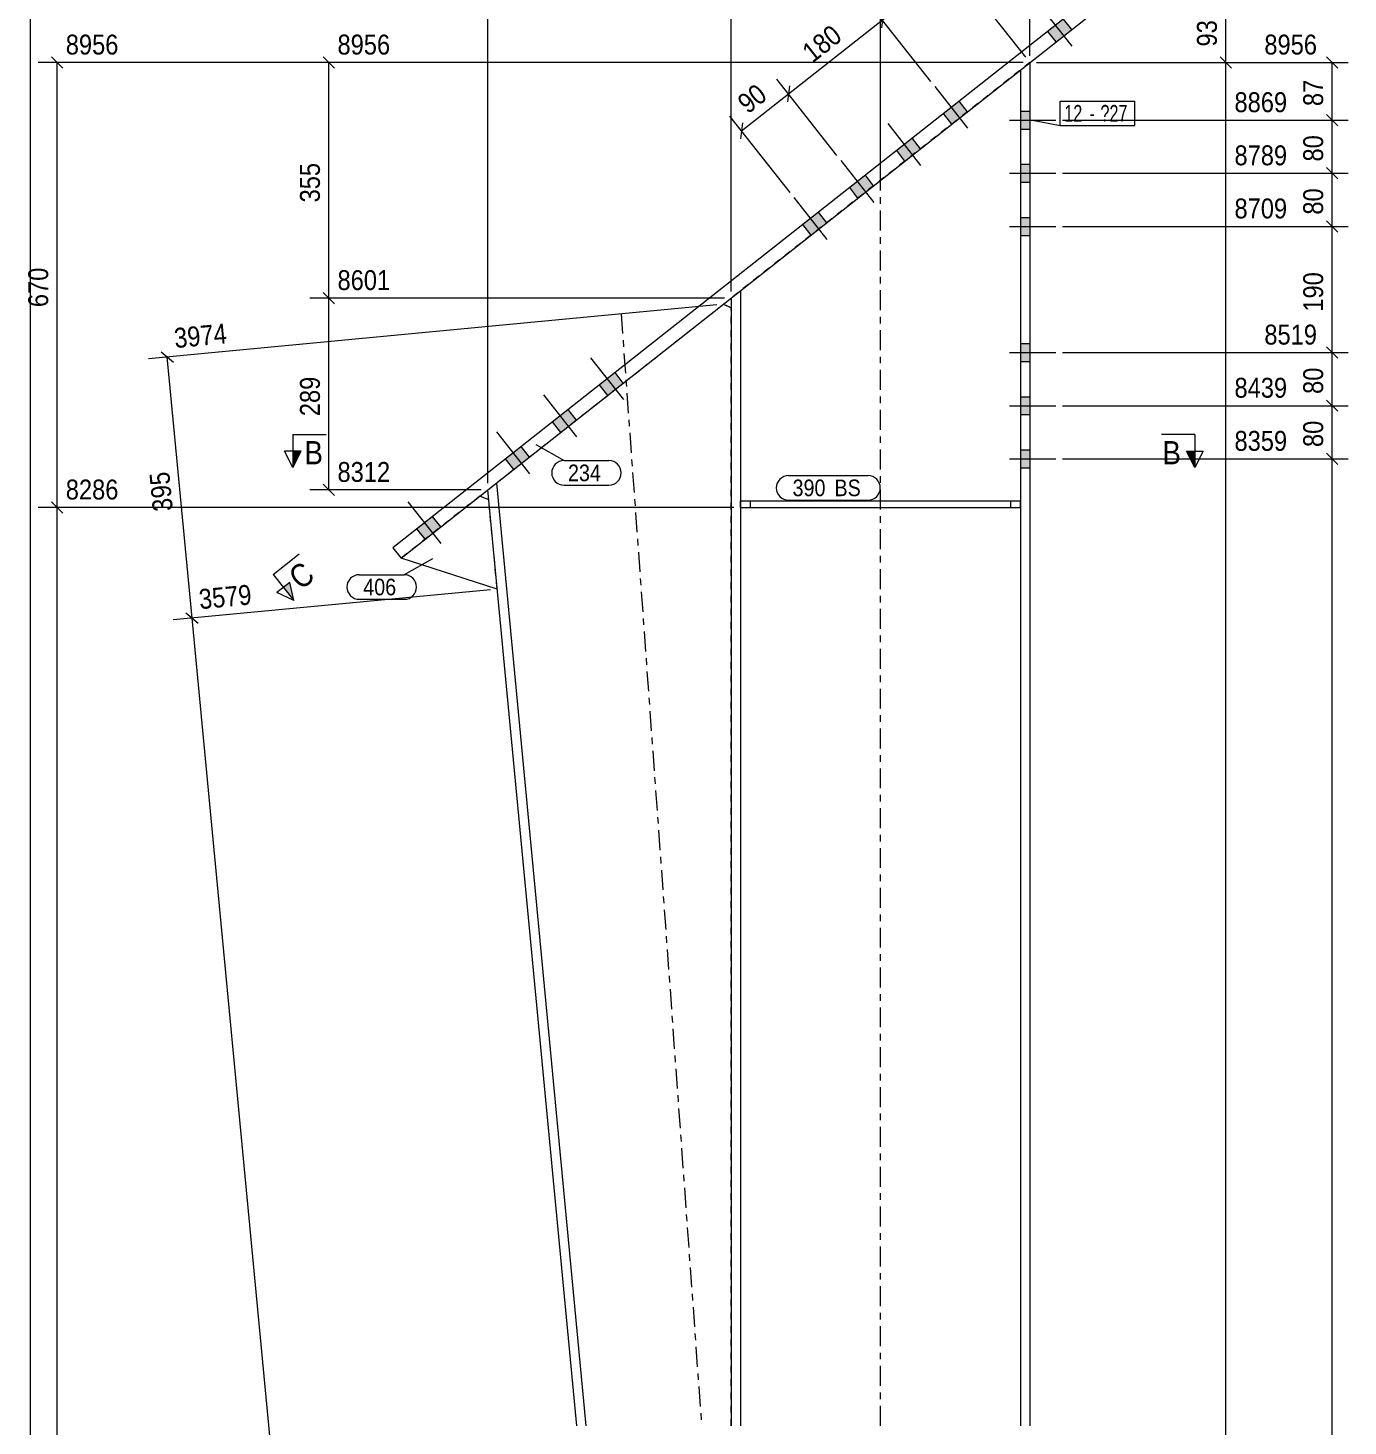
# Model space of a CAD drawing. Header units: millimetres. Extents: x 2 to 579, y 1 to 825.
# Drawn here: x 139 to 337.8, y 507.7 to 718.3 of the extents above; entities that cross this region are included whole.
import ezdxf

# ---------------------------------------------------------------- set-up
doc = ezdxf.new("R2010")
doc.units = ezdxf.units.MM
for name, pattern in [('XKITLINE00', [0]), ('XKITLINE01', [4, 1, -1, 1, -1]), ('XKITLINE03', [6, 3, -1, 1, -1])]:
    doc.linetypes.add(name, pattern=pattern)
for name, color, linetype, lineweight in [('Bolt', 3, 'Continuous', 0), ('BoltMark', 7, 'Continuous', 0), ('Dimensions', 7, 'Continuous', 0), ('Part', 2, 'Continuous', 0), ('PartMark', 7, 'Continuous', 0), ('Section', 6, 'Continuous', 0)]:
    doc.layers.add(name, color=color, linetype=linetype, lineweight=lineweight)
doc.styles.add('ARIAL', font='ARIAL.TTF')
doc.styles.add('ARIAL_NARROW', font='ARIALN.TTF')

# ---------------------------------------------------------------- blocks, each defined once
blk = doc.blocks.new('*A6')
at = {"layer": 'Bolt'}
for points in [[(289.9, 703.06), (288.5, 703.06), (288.5, 705.76), (289.9, 705.76)], [(289.9, 703.06), (288.5, 703.06), (288.5, 705.76), (289.9, 705.76)], [(289.9, 695.06), (288.5, 695.06), (288.5, 697.76), (289.9, 697.76)], [(289.9, 695.06), (288.5, 695.06), (288.5, 697.76), (289.9, 697.76)], [(289.9, 687.06), (288.5, 687.06), (288.5, 689.76), (289.9, 689.76)], [(289.9, 687.06), (288.5, 687.06), (288.5, 689.76), (289.9, 689.76)], [(289.9, 668.06), (288.5, 668.06), (288.5, 670.76), (289.9, 670.76)], [(289.9, 668.06), (288.5, 668.06), (288.5, 670.76), (289.9, 670.76)], [(289.9, 660.06), (288.5, 660.06), (288.5, 662.76), (289.9, 662.76)], [(289.9, 660.06), (288.5, 660.06), (288.5, 662.76), (289.9, 662.76)], [(289.9, 652.06), (288.5, 652.06), (288.5, 654.76), (289.9, 654.76)], [(289.9, 652.06), (288.5, 652.06), (288.5, 654.76), (289.9, 654.76)]]:
    blk.add_hatch(color=3, dxfattribs=at).paths.add_polyline_path(points, flags=17)
at = {"layer": 'Bolt', "color": 3, "linetype": 'XKITLINE00', "lineweight": 0}
for p, q in [((288.5, 705.76), (289.9, 705.76)), ((288.5, 705.76), (289.9, 705.76)), ((286.8, 704.41), (293.8, 704.41)), ((286.8, 704.41), (293.8, 704.41)), ((288.5, 703.06), (289.9, 703.06)), ((288.5, 703.06), (289.9, 703.06)), ((288.5, 697.76), (289.9, 697.76)), ((288.5, 697.76), (289.9, 697.76)), ((286.8, 696.41), (293.8, 696.41)), ((286.8, 696.41), (293.8, 696.41)), ((288.5, 695.06), (289.9, 695.06)), ((288.5, 695.06), (289.9, 695.06)), ((288.5, 689.76), (289.9, 689.76)), ((288.5, 689.76), (289.9, 689.76)), ((286.8, 688.41), (293.8, 688.41)), ((286.8, 688.41), (293.8, 688.41)), ((288.5, 687.06), (289.9, 687.06)), ((288.5, 687.06), (289.9, 687.06)), ((288.5, 670.76), (289.9, 670.76)), ((288.5, 670.76), (289.9, 670.76)), ((286.8, 669.41), (293.8, 669.41)), ((286.8, 669.41), (293.8, 669.41)), ((288.5, 668.06), (289.9, 668.06)), ((288.5, 668.06), (289.9, 668.06)), ((286.8, 661.41), (293.8, 661.41)), ((286.8, 661.41), (293.8, 661.41)), ((288.5, 662.76), (289.9, 662.76)), ((288.5, 662.76), (289.9, 662.76)), ((288.5, 660.06), (289.9, 660.06)), ((288.5, 660.06), (289.9, 660.06)), ((286.8, 653.41), (293.8, 653.41)), ((286.8, 653.41), (293.8, 653.41)), ((288.5, 654.76), (289.9, 654.76)), ((288.5, 654.76), (289.9, 654.76)), ((288.5, 652.06), (289.9, 652.06)), ((288.5, 652.06), (289.9, 652.06))]:
    blk.add_line(p, q, dxfattribs=at)
blk = doc.blocks.new('*A7')
at = {"layer": 'Bolt'}
for points in [[(293.84, 716.2), (292.6, 717.77), (294.96, 719.63), (296.2, 718.06)], [(293.84, 716.2), (292.6, 717.77), (294.96, 719.63), (296.2, 718.06)], [(278.14, 703.82), (276.9, 705.39), (279.25, 707.25), (280.49, 705.68)], [(278.14, 703.82), (276.9, 705.39), (279.25, 707.25), (280.49, 705.68)], [(271.07, 698.25), (269.83, 699.82), (272.19, 701.67), (273.42, 700.1)], [(271.07, 698.25), (269.83, 699.82), (272.19, 701.67), (273.42, 700.1)], [(264, 692.68), (262.76, 694.25), (265.12, 696.1), (266.36, 694.53)], [(264, 692.68), (262.76, 694.25), (265.12, 696.1), (266.36, 694.53)], [(256.93, 687.1), (255.69, 688.67), (258.05, 690.53), (259.29, 688.96)], [(256.93, 687.1), (255.69, 688.67), (258.05, 690.53), (259.29, 688.96)], [(226.31, 662.96), (225.07, 664.53), (227.42, 666.39), (228.66, 664.82)], [(226.31, 662.96), (225.07, 664.53), (227.42, 666.39), (228.66, 664.82)], [(219.24, 657.39), (218, 658.96), (220.36, 660.81), (221.59, 659.24)], [(219.24, 657.39), (218, 658.96), (220.36, 660.81), (221.59, 659.24)], [(212.17, 651.81), (210.93, 653.39), (213.29, 655.24), (214.53, 653.67)], [(212.17, 651.81), (210.93, 653.39), (213.29, 655.24), (214.53, 653.67)], [(198.82, 641.29), (197.58, 642.86), (199.94, 644.72), (201.18, 643.15)], [(198.82, 641.29), (197.58, 642.86), (199.94, 644.72), (201.18, 643.15)]]:
    blk.add_hatch(color=3, dxfattribs=at).paths.add_polyline_path(points, flags=17)
at = {"layer": 'Bolt', "color": 3, "linetype": 'XKITLINE00', "lineweight": 0}
for p, q in [((296.26, 715.56), (291.31, 721.84)), ((296.26, 715.56), (291.31, 721.84)), ((296.2, 718.06), (294.96, 719.63)), ((296.2, 718.06), (294.96, 719.63)), ((293.84, 716.2), (292.6, 717.77)), ((293.84, 716.2), (292.6, 717.77)), ((280.55, 703.18), (275.6, 709.46)), ((280.55, 703.18), (275.6, 709.46)), ((278.14, 703.82), (276.9, 705.39)), ((278.14, 703.82), (276.9, 705.39)), ((280.49, 705.68), (279.25, 707.25)), ((280.49, 705.68), (279.25, 707.25)), ((273.48, 697.6), (268.53, 703.89)), ((273.48, 697.6), (268.53, 703.89)), ((273.42, 700.1), (272.19, 701.67)), ((273.42, 700.1), (272.19, 701.67)), ((271.07, 698.25), (269.83, 699.82)), ((271.07, 698.25), (269.83, 699.82)), ((266.42, 692.03), (261.46, 698.32)), ((266.42, 692.03), (261.46, 698.32)), ((266.36, 694.53), (265.12, 696.1)), ((266.36, 694.53), (265.12, 696.1)), ((259.35, 686.46), (254.4, 692.74)), ((259.35, 686.46), (254.4, 692.74)), ((264, 692.68), (262.76, 694.25)), ((264, 692.68), (262.76, 694.25)), ((256.93, 687.1), (255.69, 688.67)), ((256.93, 687.1), (255.69, 688.67)), ((259.29, 688.96), (258.05, 690.53)), ((259.29, 688.96), (258.05, 690.53)), ((228.72, 662.32), (223.77, 668.6)), ((228.72, 662.32), (223.77, 668.6)), ((228.66, 664.82), (227.42, 666.39)), ((228.66, 664.82), (227.42, 666.39)), ((226.31, 662.96), (225.07, 664.53)), ((226.31, 662.96), (225.07, 664.53)), ((221.65, 656.74), (216.7, 663.03)), ((221.65, 656.74), (216.7, 663.03)), ((221.59, 659.24), (220.36, 660.81)), ((221.59, 659.24), (220.36, 660.81)), ((214.59, 651.17), (209.63, 657.46)), ((214.59, 651.17), (209.63, 657.46)), ((219.24, 657.39), (218, 658.96)), ((219.24, 657.39), (218, 658.96)), ((214.53, 653.67), (213.29, 655.24)), ((214.53, 653.67), (213.29, 655.24)), ((212.17, 651.81), (210.93, 653.39)), ((212.17, 651.81), (210.93, 653.39)), ((201.24, 640.65), (196.28, 646.93)), ((201.24, 640.65), (196.28, 646.93)), ((201.18, 643.15), (199.94, 644.72)), ((201.18, 643.15), (199.94, 644.72)), ((198.82, 641.29), (197.58, 642.86)), ((198.82, 641.29), (197.58, 642.86))]:
    blk.add_line(p, q, dxfattribs=at)
blk = doc.blocks.new('*A11')
at = {"layer": 'Part', "color": 7, "linetype": 'XKITLINE01', "lineweight": 0}
blk.add_line((289.9, 713.09), (244.9, 677.62), dxfattribs=at)
at = {"layer": 'Part', "color": 2, "linetype": 'XKITLINE00', "lineweight": 0}
for p, q in [((288.5, 711.99), (288.5, 507.79)), ((289.9, 713.09), (289.9, 507.79)), ((246.3, 678.72), (246.3, 507.79)), ((244.9, 677.62), (244.9, 507.79))]:
    blk.add_line(p, q, dxfattribs=at)
at = {"layer": 'Part', "color": 7, "linetype": 'XKITLINE03', "lineweight": 0}
blk.add_line((267.4, 507.79), (267.4, 705.36), dxfattribs=at)
blk = doc.blocks.new('*A12')
at = {"layer": 'Part', "color": 2, "linetype": 'XKITLINE00', "lineweight": 0}
for p, q in [((298.42, 722.36), (193.97, 640.01)), ((299.66, 720.79), (298.42, 722.36)), ((195.21, 638.44), (299.66, 720.79)), ((193.97, 640.01), (195.21, 638.44))]:
    blk.add_line(p, q, dxfattribs=at)
blk = doc.blocks.new('*A15')
at = {"layer": 'Part', "color": 7, "linetype": 'XKITLINE01', "lineweight": 0}
for p, q in [((207.07, 647.8), (195.21, 638.44)), ((209.67, 633.79), (208.39, 647.23))]:
    blk.add_line(p, q, dxfattribs=at)
at = {"layer": 'Part', "color": 2, "linetype": 'XKITLINE00', "lineweight": 0}
for p, q in [((208.39, 647.23), (207.07, 647.8)), ((209.67, 633.79), (195.21, 638.44))]:
    blk.add_line(p, q, dxfattribs=at)
blk = doc.blocks.new('*A16')
at = {"layer": 'Part', "color": 7, "linetype": 'XKITLINE01', "lineweight": 0}
for p, q in [((208.25, 648.73), (243.74, 676.7)), ((243.74, 676.7), (244.9, 676.15)), ((244.9, 507.79), (244.9, 676.15)), ((244.9, 676.15), (244.9, 676.15)), ((244.9, 507.79), (244.9, 676.15)), ((244.9, 676.15), (244.9, 676.15))]:
    blk.add_line(p, q, dxfattribs=at)
at = {"layer": 'Part', "color": 2, "linetype": 'XKITLINE00', "lineweight": 0}
for p, q in [((243.74, 676.7), (244.9, 676.15)), ((221.64, 507.79), (208.25, 648.73)), ((209.56, 649.76), (223.04, 507.79))]:
    blk.add_line(p, q, dxfattribs=at)
at = {"layer": 'Part', "color": 7, "linetype": 'XKITLINE03', "lineweight": 0}
blk.add_line((228.33, 675.26), (240.45, 507.79), dxfattribs=at)
blk = doc.blocks.new('*A20')
at = {"layer": 'Part', "color": 7, "linetype": 'XKITLINE01', "lineweight": 0}
for p, q in [((246.3, 647.08), (288.5, 647.08)), ((246.3, 646.08), (246.3, 647.08)), ((247.8, 646.08), (247.8, 647.08)), ((287, 646.08), (287, 647.08)), ((288.5, 646.08), (288.5, 647.08)), ((246.3, 646.08), (288.5, 646.08))]:
    blk.add_line(p, q, dxfattribs=at)
blk = doc.blocks.new('*A21')
at = {"layer": 'Part', "color": 2, "linetype": 'XKITLINE00', "lineweight": 0}
for p, q in [((246.3, 647.08), (288.5, 647.08)), ((246.3, 646.08), (288.5, 646.08))]:
    blk.add_line(p, q, dxfattribs=at)
at = {"layer": 'Part', "color": 7, "linetype": 'XKITLINE01', "lineweight": 0}
for p, q in [((246.3, 646.08), (246.3, 647.08)), ((247.8, 646.08), (247.8, 647.08)), ((287, 646.08), (287, 647.08)), ((288.5, 647.08), (288.5, 646.08))]:
    blk.add_line(p, q, dxfattribs=at)
blk = doc.blocks.new('*A65')
at = {"layer": 'Dimensions', "color": 7, "linetype": 'XKITLINE00', "lineweight": 0}
for p, q in [((289.28, 713.88), (276.5, 730.09)), ((278.4, 729.05), (278.12, 726.66)), ((267.68, 719.51), (278.26, 727.86)), ((274.98, 710.24), (265.91, 721.75)), ((267.82, 720.7), (267.53, 718.32))]:
    blk.add_line(p, q, dxfattribs=at)
at = {"layer": 'Dimensions', "color": 3}
for p in [(278.26, 727.86), (267.68, 719.51)]:
    blk.add_point(p, dxfattribs=at)
at = {"layer": 'Dimensions', "color": 3, "style": 'ARIAL', "width": 0.85}
blk.add_text('135', height=3, rotation=38.2507, dxfattribs=at).set_placement((269.51, 722.68))
blk = doc.blocks.new('*A66')
at = {"layer": 'Dimensions', "color": 7, "linetype": 'XKITLINE00', "lineweight": 0}
for p, q in [((290.69, 722.63), (281.62, 734.13)), ((283.52, 733.08), (283.24, 730.7)), ((278.26, 727.86), (283.38, 731.89)), ((289.28, 713.88), (276.5, 730.09)), ((278.4, 729.05), (278.12, 726.66))]:
    blk.add_line(p, q, dxfattribs=at)
at = {"layer": 'Dimensions', "color": 3}
for p in [(283.38, 731.89), (278.26, 727.86)]:
    blk.add_point(p, dxfattribs=at)
at = {"layer": 'Dimensions', "color": 3, "style": 'ARIAL', "width": 0.85}
blk.add_text('65', height=3, rotation=38.2507, dxfattribs=at).set_placement((278.24, 729.56))
blk = doc.blocks.new('*A67')
at = {"layer": 'Dimensions', "color": 7, "linetype": 'XKITLINE00', "lineweight": 0}
for p, q in [((208.25, 649.73), (208.25, 737.47)), ((244.9, 678.62), (244.9, 737.47)), ((209.1, 735.47), (207.4, 733.77)), ((245.75, 735.47), (244.05, 733.77)), ((208.25, 734.62), (244.9, 734.62))]:
    blk.add_line(p, q, dxfattribs=at)
at = {"layer": 'Dimensions', "color": 3}
for p in [(208.25, 734.62), (244.9, 734.62)]:
    blk.add_point(p, dxfattribs=at)
at = {"layer": 'Dimensions', "color": 3, "style": 'ARIAL', "width": 0.85}
blk.add_text('366', height=3, dxfattribs=at).set_placement((223.24, 735.97))
blk = doc.blocks.new('*A68')
at = {"layer": 'Dimensions', "color": 7, "linetype": 'XKITLINE00', "lineweight": 0}
for p, q in [((244.9, 678.62), (244.9, 737.47)), ((267.4, 696.36), (267.4, 737.47)), ((245.75, 735.47), (244.05, 733.77)), ((268.25, 735.47), (266.55, 733.77)), ((244.9, 734.62), (267.4, 734.62))]:
    blk.add_line(p, q, dxfattribs=at)
at = {"layer": 'Dimensions', "color": 3}
for p in [(244.9, 734.62), (267.4, 734.62)]:
    blk.add_point(p, dxfattribs=at)
at = {"layer": 'Dimensions', "color": 3, "style": 'ARIAL', "width": 0.85}
blk.add_text('225', height=3, dxfattribs=at).set_placement((252.81, 735.97))
blk = doc.blocks.new('*A69')
at = {"layer": 'Dimensions', "color": 7, "linetype": 'XKITLINE00', "lineweight": 0}
for p, q in [((267.4, 696.36), (267.4, 737.47)), ((289.9, 714.09), (289.9, 737.47)), ((268.25, 735.47), (266.55, 733.77)), ((290.75, 735.47), (289.05, 733.77)), ((267.4, 734.62), (289.9, 734.62))]:
    blk.add_line(p, q, dxfattribs=at)
at = {"layer": 'Dimensions', "color": 3}
for p in [(267.4, 734.62), (289.9, 734.62)]:
    blk.add_point(p, dxfattribs=at)
at = {"layer": 'Dimensions', "color": 3, "style": 'ARIAL', "width": 0.85}
blk.add_text('225', height=3, dxfattribs=at).set_placement((275.31, 735.97))
blk = doc.blocks.new('*A70')
at = {"layer": 'Dimensions', "color": 7, "linetype": 'XKITLINE00', "lineweight": 0}
blk.add_line((139.4, 85.7), (139.4, 722.36), dxfattribs=at)
blk = doc.blocks.new('*A72')
at = {"layer": 'Dimensions', "color": 7, "linetype": 'XKITLINE00', "lineweight": 0}
for p, q in [((318.55, 713.94), (320.25, 712.24)), ((290.9, 713.09), (321.8, 713.09)), ((319.4, 87.7), (319.4, 713.09))]:
    blk.add_line(p, q, dxfattribs=at)
at = {"layer": 'Dimensions', "color": 3}
blk.add_point((319.4, 713.09), dxfattribs=at)
blk = doc.blocks.new('*A73')
at = {"layer": 'Dimensions', "color": 7, "linetype": 'XKITLINE00', "lineweight": 0}
for p, q in [((299.42, 722.36), (321.8, 722.36)), ((318.55, 723.2), (320.25, 721.51)), ((319.4, 713.09), (319.4, 722.36)), ((318.55, 713.94), (320.25, 712.24)), ((290.9, 713.09), (321.8, 713.09))]:
    blk.add_line(p, q, dxfattribs=at)
at = {"layer": 'Dimensions', "color": 3}
for p in [(319.4, 722.36), (319.4, 713.09)]:
    blk.add_point(p, dxfattribs=at)
at = {"layer": 'Dimensions', "color": 3, "style": 'ARIAL', "width": 0.85}
blk.add_text('93', height=3, rotation=90.0002, dxfattribs=at).set_placement((318.05, 715.5))
blk = doc.blocks.new('*A75')
at = {"layer": 'Dimensions', "color": 7, "linetype": 'XKITLINE00', "lineweight": 0}
for p, q in [((142.55, 646.93), (144.25, 645.23)), ((245.3, 646.08), (140.55, 646.08)), ((143.4, 341.3), (143.4, 646.08)), ((245.3, 341.3), (140.55, 341.3)), ((142.55, 342.15), (144.25, 340.45))]:
    blk.add_line(p, q, dxfattribs=at)
at = {"layer": 'Dimensions', "color": 3}
for p in [(143.4, 646.08), (143.4, 341.3)]:
    blk.add_point(p, dxfattribs=at)
at = {"layer": 'Dimensions', "color": 3, "style": 'ARIAL', "width": 0.85}
blk.add_text('8286', height=3, dxfattribs=at).set_placement((144.7, 647.28))
blk.add_text('3695', height=3, rotation=90.0002, dxfattribs=at).set_placement((142.05, 489.24))
blk = doc.blocks.new('*A76')
at = {"layer": 'Dimensions', "color": 7, "linetype": 'XKITLINE00', "lineweight": 0}
for p, q in [((142.55, 713.94), (144.25, 712.24)), ((288.9, 713.09), (140.55, 713.09)), ((143.4, 646.08), (143.4, 713.09)), ((142.55, 646.93), (144.25, 645.23)), ((245.3, 646.08), (140.55, 646.08))]:
    blk.add_line(p, q, dxfattribs=at)
at = {"layer": 'Dimensions', "color": 3}
for p in [(143.4, 713.09), (143.4, 646.08)]:
    blk.add_point(p, dxfattribs=at)
at = {"layer": 'Dimensions', "color": 3, "style": 'ARIAL', "width": 0.85}
blk.add_text('8956', height=3, dxfattribs=at).set_placement((144.7, 714.29))
blk.add_text('670', height=3, rotation=90.0002, dxfattribs=at).set_placement((142.05, 676.25))
blk = doc.blocks.new('*A77')
at = {"layer": 'Dimensions', "color": 7, "linetype": 'XKITLINE00', "lineweight": 0}
for p, q in [((294.8, 653.41), (337.8, 653.41)), ((334.55, 654.26), (336.25, 652.56)), ((335.4, 87.7), (335.4, 653.41))]:
    blk.add_line(p, q, dxfattribs=at)
at = {"layer": 'Dimensions', "color": 3}
blk.add_point((335.4, 653.41), dxfattribs=at)
at = {"layer": 'Dimensions', "color": 3, "style": 'ARIAL', "width": 0.85}
blk.add_text('8359', height=3, dxfattribs=at).set_placement((320.7, 654.61))
blk = doc.blocks.new('*A78')
at = {"layer": 'Dimensions', "color": 7, "linetype": 'XKITLINE00', "lineweight": 0}
for p, q in [((294.8, 661.41), (337.8, 661.41)), ((334.55, 662.26), (336.25, 660.56)), ((335.4, 653.41), (335.4, 661.41)), ((294.8, 653.41), (337.8, 653.41)), ((334.55, 654.26), (336.25, 652.56))]:
    blk.add_line(p, q, dxfattribs=at)
at = {"layer": 'Dimensions', "color": 3}
for p in [(335.4, 661.41), (335.4, 653.41)]:
    blk.add_point(p, dxfattribs=at)
at = {"layer": 'Dimensions', "color": 3, "style": 'ARIAL', "width": 0.85}
blk.add_text('8439', height=3, dxfattribs=at).set_placement((320.7, 662.61))
blk.add_text('80', height=3, rotation=90.0002, dxfattribs=at).set_placement((334.05, 655.18))
blk = doc.blocks.new('*A79')
at = {"layer": 'Dimensions', "color": 7, "linetype": 'XKITLINE00', "lineweight": 0}
for p, q in [((334.55, 670.26), (336.25, 668.56)), ((294.8, 669.41), (337.8, 669.41)), ((335.4, 661.41), (335.4, 669.41)), ((294.8, 661.41), (337.8, 661.41)), ((334.55, 662.26), (336.25, 660.56))]:
    blk.add_line(p, q, dxfattribs=at)
at = {"layer": 'Dimensions', "color": 3}
for p in [(335.4, 669.41), (335.4, 661.41)]:
    blk.add_point(p, dxfattribs=at)
at = {"layer": 'Dimensions', "color": 3, "style": 'ARIAL', "width": 0.85}
blk.add_text('8519', height=3, dxfattribs=at).set_placement((325.2, 670.61))
blk.add_text('80', height=3, rotation=90.0002, dxfattribs=at).set_placement((334.05, 663.18))
blk = doc.blocks.new('*A80')
at = {"layer": 'Dimensions', "color": 7, "linetype": 'XKITLINE00', "lineweight": 0}
for p, q in [((334.55, 689.26), (336.25, 687.56)), ((294.8, 688.41), (337.8, 688.41)), ((335.4, 669.41), (335.4, 688.41)), ((334.55, 670.26), (336.25, 668.56)), ((294.8, 669.41), (337.8, 669.41))]:
    blk.add_line(p, q, dxfattribs=at)
at = {"layer": 'Dimensions', "color": 3}
for p in [(335.4, 688.41), (335.4, 669.41)]:
    blk.add_point(p, dxfattribs=at)
at = {"layer": 'Dimensions', "color": 3, "style": 'ARIAL', "width": 0.85}
blk.add_text('8709', height=3, dxfattribs=at).set_placement((320.7, 689.61))
blk.add_text('190', height=3, rotation=90.0002, dxfattribs=at).set_placement((334.05, 675.57))
blk = doc.blocks.new('*A81')
at = {"layer": 'Dimensions', "color": 7, "linetype": 'XKITLINE00', "lineweight": 0}
for p, q in [((334.55, 697.26), (336.25, 695.56)), ((294.8, 696.41), (337.8, 696.41)), ((335.4, 688.41), (335.4, 696.41)), ((334.55, 689.26), (336.25, 687.56)), ((294.8, 688.41), (337.8, 688.41))]:
    blk.add_line(p, q, dxfattribs=at)
at = {"layer": 'Dimensions', "color": 3}
for p in [(335.4, 696.41), (335.4, 688.41)]:
    blk.add_point(p, dxfattribs=at)
at = {"layer": 'Dimensions', "color": 3, "style": 'ARIAL', "width": 0.85}
blk.add_text('8789', height=3, dxfattribs=at).set_placement((320.7, 697.61))
blk.add_text('80', height=3, rotation=90.0002, dxfattribs=at).set_placement((334.05, 690.18))
blk = doc.blocks.new('*A82')
at = {"layer": 'Dimensions', "color": 7, "linetype": 'XKITLINE00', "lineweight": 0}
for p, q in [((294.8, 704.41), (337.8, 704.41)), ((334.55, 705.26), (336.25, 703.56)), ((335.4, 696.41), (335.4, 704.41)), ((334.55, 697.26), (336.25, 695.56)), ((294.8, 696.41), (337.8, 696.41))]:
    blk.add_line(p, q, dxfattribs=at)
at = {"layer": 'Dimensions', "color": 3}
for p in [(335.4, 704.41), (335.4, 696.41)]:
    blk.add_point(p, dxfattribs=at)
at = {"layer": 'Dimensions', "color": 3, "style": 'ARIAL', "width": 0.85}
blk.add_text('8869', height=3, dxfattribs=at).set_placement((320.7, 705.61))
blk.add_text('80', height=3, rotation=90.0002, dxfattribs=at).set_placement((334.05, 698.18))
blk = doc.blocks.new('*A83')
at = {"layer": 'Dimensions', "color": 7, "linetype": 'XKITLINE00', "lineweight": 0}
for p, q in [((334.55, 713.94), (336.25, 712.24)), ((290.9, 713.09), (337.8, 713.09)), ((335.4, 704.41), (335.4, 713.09)), ((294.8, 704.41), (337.8, 704.41)), ((334.55, 705.26), (336.25, 703.56))]:
    blk.add_line(p, q, dxfattribs=at)
at = {"layer": 'Dimensions', "color": 3}
for p in [(335.4, 713.09), (335.4, 704.41)]:
    blk.add_point(p, dxfattribs=at)
at = {"layer": 'Dimensions', "color": 3, "style": 'ARIAL', "width": 0.85}
blk.add_text('8956', height=3, dxfattribs=at).set_placement((325.2, 714.29))
blk.add_text('87', height=3, rotation=90.0002, dxfattribs=at).set_placement((334.05, 706.53))
blk = doc.blocks.new('*A84')
at = {"layer": 'Dimensions', "color": 7, "linetype": 'XKITLINE00', "lineweight": 0}
for p, q in [((208.68, 633.7), (160.88, 629.16)), ((162.8, 630.2), (164.65, 628.67)), ((191.47, 337.22), (163.72, 629.43)), ((190.79, 344.41), (191.47, 337.22)), ((242.51, 342.07), (188.63, 336.96)), ((242.51, 342.07), (189.08, 337)), ((190.74, 339.67), (191.47, 337.22)), ((191.73, 339.76), (191.47, 337.22)), ((190.55, 337.99), (192.4, 336.46))]:
    blk.add_line(p, q, dxfattribs=at)
at = {"layer": 'Dimensions', "color": 3}
for p in [(163.72, 629.43), (191.47, 337.22)]:
    blk.add_point(p, dxfattribs=at)
at = {"layer": 'Dimensions', "color": 7}
blk.add_point((191.47, 337.22), dxfattribs=at)
at = {"layer": 'Dimensions', "color": 3, "style": 'ARIAL', "width": 0.85}
for s, rotation, p in [('3579', 5.4259, (164.9, 630.75)), ('3579', 95.4261, (176.67, 478.77)), ('RD', -84.5743, (191.98, 344.53))]:
    blk.add_text(s, height=3, rotation=rotation, dxfattribs=at).set_placement(p)
blk = doc.blocks.new('*A85')
at = {"layer": 'Dimensions', "color": 7, "linetype": 'XKITLINE00', "lineweight": 0}
for p, q in [((242.74, 676.61), (157.15, 668.48)), ((159.06, 669.51), (160.91, 667.98)), ((163.72, 629.43), (159.99, 668.75)), ((208.68, 633.7), (160.88, 629.16)), ((162.8, 630.2), (164.65, 628.67))]:
    blk.add_line(p, q, dxfattribs=at)
at = {"layer": 'Dimensions', "color": 3}
for p in [(159.99, 668.75), (163.72, 629.43)]:
    blk.add_point(p, dxfattribs=at)
at = {"layer": 'Dimensions', "color": 3, "style": 'ARIAL', "width": 0.85}
for s, rotation, p in [('3974', 5.4259, (161.17, 670.07)), ('395', 95.4261, (160.83, 645.64))]:
    blk.add_text(s, height=3, rotation=rotation, dxfattribs=at).set_placement(p)
blk = doc.blocks.new('*A88')
at = {"layer": 'BoltMark', "color": 7, "linetype": 'XKITLINE00', "lineweight": 0}
for p, q in [((294.47, 707.29), (305.68, 707.29)), ((294.47, 703.59), (294.47, 707.29)), ((305.68, 703.59), (305.68, 707.29)), ((290.3, 704.41), (294.47, 703.59)), ((294.47, 703.59), (305.68, 703.59))]:
    blk.add_line(p, q, dxfattribs=at)
at = {"layer": 'BoltMark', "color": 3, "style": 'ARIAL_NARROW', "width": 0.85}
for s, p in [('12', (295.07, 704.19)), ('?27', (300.52, 704.19)), ('-', (298.86, 704.19))]:
    blk.add_text(s, height=2.5, dxfattribs=at).set_placement(p)
blk = doc.blocks.new('*A91')
at = {"layer": 'PartMark', "color": 7, "linetype": 'XKITLINE00', "lineweight": 0}
for p, q in [((199.91, 638.35), (195.67, 635.95)), ((188.9, 635.95), (195.67, 635.95)), ((188.9, 632.25), (195.67, 632.25))]:
    blk.add_line(p, q, dxfattribs=at)
for centre, start, end in [((188.9, 634.1), 90, 270), ((195.67, 634.1), 270, 90)]:
    blk.add_arc(centre, 1.85, start, end, dxfattribs=at)
at = {"layer": 'PartMark', "color": 3, "style": 'ARIAL', "width": 0.85}
blk.add_text('406', height=2.5, dxfattribs=at).set_placement((189.5, 632.85))
blk = doc.blocks.new('*A92')
at = {"layer": 'PartMark', "color": 7, "linetype": 'XKITLINE00', "lineweight": 0}
for p, q in [((215.49, 655.54), (219.73, 653.14)), ((219.73, 653.14), (226.5, 653.14)), ((219.73, 649.44), (226.5, 649.44))]:
    blk.add_line(p, q, dxfattribs=at)
for centre, start, end in [((219.73, 651.29), 90, 270), ((226.5, 651.29), 270, 90)]:
    blk.add_arc(centre, 1.85, start, end, dxfattribs=at)
at = {"layer": 'PartMark', "color": 3, "style": 'ARIAL', "width": 0.85}
blk.add_text('234', height=2.5, dxfattribs=at).set_placement((220.33, 650.04))
blk = doc.blocks.new('*A94')
at = {"layer": 'PartMark', "color": 7, "linetype": 'XKITLINE00', "lineweight": 0}
for p, q in [((253.55, 650.88), (265.51, 650.88)), ((253.55, 647.18), (265.51, 647.18))]:
    blk.add_line(p, q, dxfattribs=at)
for centre, start, end in [((253.55, 649.03), 90, 270), ((265.51, 649.03), 270, 90)]:
    blk.add_arc(centre, 1.85, start, end, dxfattribs=at)
at = {"layer": 'PartMark', "color": 3, "style": 'ARIAL', "width": 0.85}
for s, p in [('390', (254.15, 647.78)), ('BS', (260.46, 647.78))]:
    blk.add_text(s, height=2.5, dxfattribs=at).set_placement(p)
blk = doc.blocks.new('*A97')
at = {"layer": 'Section'}
for points in [[(180.16, 654.58), (178.91, 652.08), (178.91, 654.58)], [(314.72, 654.58), (314.72, 652.08), (313.47, 654.58)]]:
    blk.add_hatch(color=3, dxfattribs=at).paths.add_polyline_path(points, flags=17)
at = {"layer": 'Section', "color": 1, "linetype": 'XKITLINE00', "lineweight": 0}
for p, q in [((178.91, 657.08), (183.91, 657.08)), ((178.91, 657.08), (178.91, 652.08)), ((314.72, 657.08), (309.72, 657.08)), ((314.72, 657.08), (314.72, 652.08))]:
    blk.add_line(p, q, dxfattribs=at)
at = {"layer": 'Section', "color": 3, "linetype": 'XKITLINE00', "lineweight": 0}
for p, q in [((178.91, 652.08), (177.66, 654.58)), ((180.16, 654.58), (177.66, 654.58)), ((178.91, 652.08), (180.16, 654.58)), ((313.47, 654.58), (315.97, 654.58)), ((314.72, 652.08), (313.47, 654.58)), ((315.97, 654.58), (314.72, 652.08))]:
    blk.add_line(p, q, dxfattribs=at)
at = {"layer": 'Section', "color": 7, "style": 'ARIAL', "width": 0.85}
for p in [(180.66, 652.58), (309.86, 652.58)]:
    blk.add_text('B', height=3.5, dxfattribs=at).set_placement(p)
blk = doc.blocks.new('*A98')
at = {"layer": 'Section'}
for points in [[(306.86, 736.01), (308.41, 734.05), (305.88, 735.24)], [(178.46, 634.79), (179.03, 632.06), (177.48, 634.02)]]:
    blk.add_hatch(color=3, dxfattribs=at).paths.add_polyline_path(points, flags=17)
at = {"layer": 'Section', "color": 1, "linetype": 'XKITLINE00', "lineweight": 0}
for p, q in [((305.31, 737.98), (301.39, 734.88)), ((305.31, 737.98), (308.41, 734.05)), ((175.93, 635.98), (179.86, 639.08)), ((175.93, 635.98), (179.03, 632.06))]:
    blk.add_line(p, q, dxfattribs=at)
at = {"layer": 'Section', "color": 3, "linetype": 'XKITLINE00', "lineweight": 0}
for p, q in [((305.88, 735.24), (307.84, 736.79)), ((308.41, 734.05), (305.88, 735.24)), ((307.84, 736.79), (308.41, 734.05)), ((178.46, 634.79), (176.5, 633.25)), ((179.03, 632.06), (178.46, 634.79)), ((179.03, 632.06), (176.5, 633.25))]:
    blk.add_line(p, q, dxfattribs=at)
at = {"layer": 'Section', "color": 7, "style": 'ARIAL', "width": 0.85}
for p in [(304.08, 731.27), (180.09, 633.53)]:
    blk.add_text('C', height=3.5, rotation=38.2507, dxfattribs=at).set_placement(p)
blk = doc.blocks.new('*A101')
at = {"layer": 'Dimensions', "color": 7, "linetype": 'XKITLINE00', "lineweight": 0}
for p, q in [((260.84, 699.1), (251.78, 710.6)), ((253.68, 709.56), (253.4, 707.17)), ((246.47, 702.79), (253.54, 708.37)), ((253.78, 693.53), (244.71, 705.03)), ((246.61, 703.99), (246.33, 701.6))]:
    blk.add_line(p, q, dxfattribs=at)
at = {"layer": 'Dimensions', "color": 3}
for p in [(253.54, 708.37), (246.47, 702.79)]:
    blk.add_point(p, dxfattribs=at)
at = {"layer": 'Dimensions', "color": 3, "style": 'ARIAL', "width": 0.85}
blk.add_text('90', height=3, rotation=38.2507, dxfattribs=at).set_placement((247.42, 705.26))
blk = doc.blocks.new('*A102')
at = {"layer": 'Dimensions', "color": 7, "linetype": 'XKITLINE00', "lineweight": 0}
for p, q in [((274.98, 710.24), (265.91, 721.75)), ((267.82, 720.7), (267.53, 718.32)), ((253.54, 708.37), (267.68, 719.51)), ((260.84, 699.1), (251.78, 710.6)), ((253.68, 709.56), (253.4, 707.17))]:
    blk.add_line(p, q, dxfattribs=at)
at = {"layer": 'Dimensions', "color": 3}
for p in [(267.68, 719.51), (253.54, 708.37)]:
    blk.add_point(p, dxfattribs=at)
at = {"layer": 'Dimensions', "color": 3, "style": 'ARIAL', "width": 0.85}
blk.add_text('180', height=3, rotation=38.2507, dxfattribs=at).set_placement((257.15, 712.93))
blk = doc.blocks.new('*A103')
at = {"layer": 'Dimensions', "color": 7, "linetype": 'XKITLINE00', "lineweight": 0}
for p, q in [((183.47, 678.47), (185.17, 676.77)), ((243.9, 677.62), (181.47, 677.62)), ((184.32, 648.73), (184.32, 677.62)), ((207.25, 648.73), (181.47, 648.73)), ((183.47, 649.58), (185.17, 647.88))]:
    blk.add_line(p, q, dxfattribs=at)
at = {"layer": 'Dimensions', "color": 3}
for p in [(184.32, 677.62), (184.32, 648.73)]:
    blk.add_point(p, dxfattribs=at)
at = {"layer": 'Dimensions', "color": 3, "style": 'ARIAL', "width": 0.85}
for s, p in [('8601', (185.62, 678.82)), ('8312', (185.62, 649.93))]:
    blk.add_text(s, height=3, dxfattribs=at).set_placement(p)
blk.add_text('289', height=3, rotation=90.0002, dxfattribs=at).set_placement((182.97, 659.83))
blk = doc.blocks.new('*A104')
at = {"layer": 'Dimensions', "color": 7, "linetype": 'XKITLINE00', "lineweight": 0}
for p, q in [((183.47, 713.94), (185.17, 712.24)), ((288.9, 713.09), (181.47, 713.09)), ((184.32, 677.62), (184.32, 713.09)), ((183.47, 678.47), (185.17, 676.77)), ((243.9, 677.62), (181.47, 677.62))]:
    blk.add_line(p, q, dxfattribs=at)
at = {"layer": 'Dimensions', "color": 3}
for p in [(184.32, 713.09), (184.32, 677.62)]:
    blk.add_point(p, dxfattribs=at)
at = {"layer": 'Dimensions', "color": 3, "style": 'ARIAL', "width": 0.85}
blk.add_text('8956', height=3, dxfattribs=at).set_placement((185.62, 714.29))
blk.add_text('355', height=3, rotation=90.0002, dxfattribs=at).set_placement((182.97, 692.02))

msp = doc.modelspace()

# ---------------------------------------------------------------- block references
at = {"lineweight": 0}
for name in ['*A98', '*A67', '*A68', '*A69', '*A66', '*A65', '*A70', '*A12', '*A73', '*A7', '*A102', '*A76', '*A104', '*A83', '*A72', '*A101', '*A82', '*A6', '*A88', '*A81', '*A80', '*A103', '*A85', '*A16', '*A79', '*A78', '*A97', '*A77', '*A92', '*A94', '*A75', '*A15', '*A20', '*A21', '*A91', '*A84']:
    msp.add_blockref(name, (0, 0), dxfattribs=at)
at = {"layer": 'Part', "lineweight": 0}
msp.add_blockref('*A11', (0, 0), dxfattribs=at)

doc.saveas('drawing.dxf')
